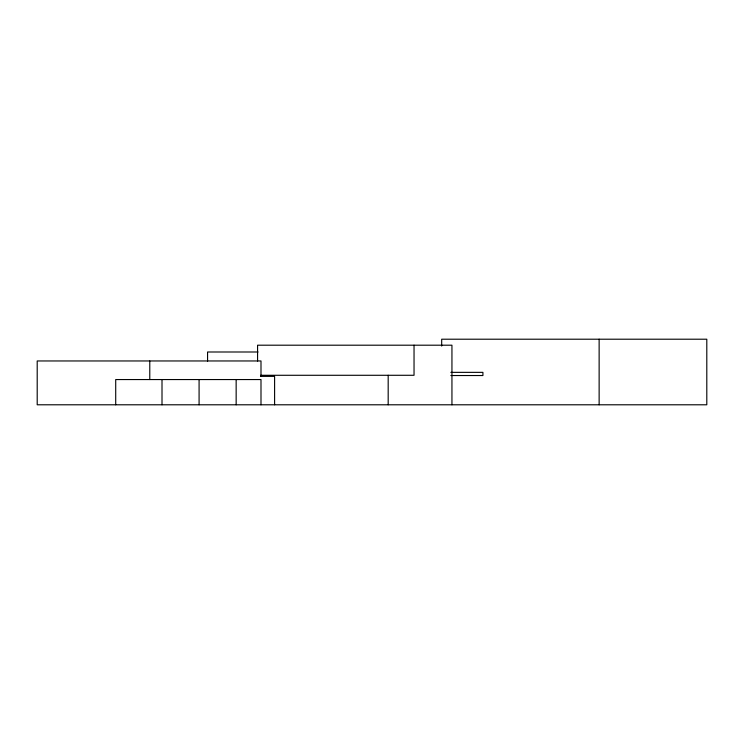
<?xml version="1.0" encoding="UTF-8"?>
<svg xmlns="http://www.w3.org/2000/svg" width="744" height="744" viewBox="0 0 744 744"><rect width="100%" height="100%" fill="white"/><g stroke="black" fill="none" stroke-linecap="round" stroke-linejoin="round"><path stroke-width="1.12" d="M258.038 351.996L207.567 351.996L207.567 361.175M450.845 372.353L482.912 372.353L482.912 375.534L450.845 375.534M260.605 375.283L414.036 375.283L414.036 345.197M260.67 376.371L274.601 376.371L274.601 404.792M599.134 339.208L599.134 404.792M451.943 404.792L451.943 345.197L257.573 345.197L257.573 361.035M441.685 346.062L441.685 339.208L706.8 339.208L706.8 404.792L37.2 404.792L37.2 360.961L260.995 360.961L260.995 376.371M388.182 375.283L388.182 404.792M260.995 404.792L260.995 379.552L115.711 379.552L115.711 404.792M236.155 379.552L236.155 404.792M199.085 379.552L199.085 404.792M162.006 379.552L162.006 404.792M149.777 360.961L149.777 379.552"/></g></svg>
